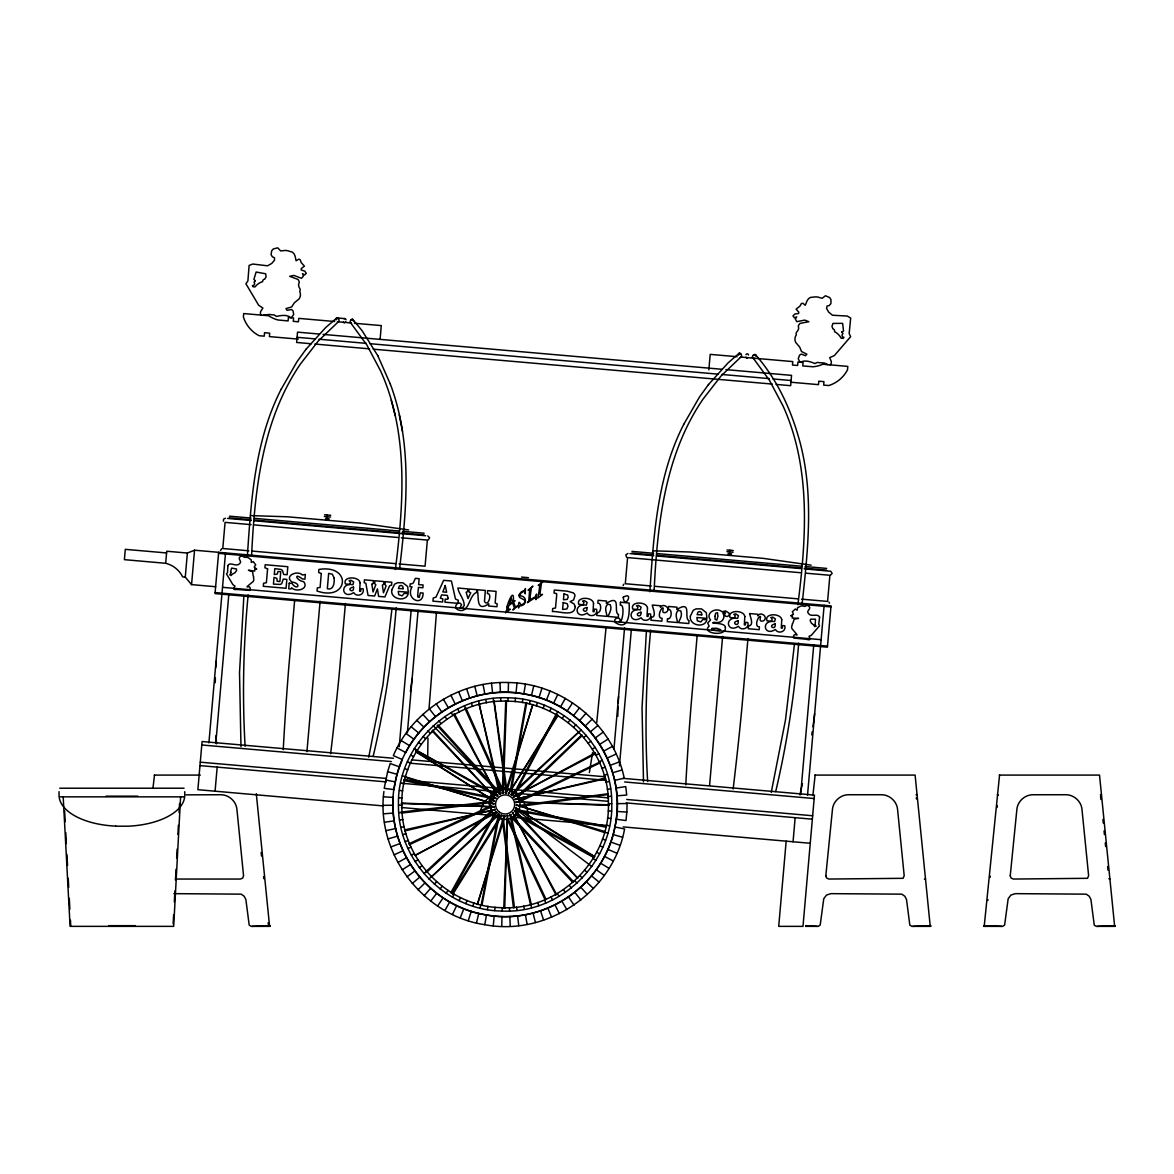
<?xml version="1.0" encoding="UTF-8"?>
<svg xmlns="http://www.w3.org/2000/svg" width="1174" height="1174" viewBox="0 0 1174 1174"><rect width="100%" height="100%" fill="white"/><g stroke="black" fill="none" stroke-linecap="round" stroke-linejoin="round"><path stroke-width="1.5" d="M427.659 758.419L427.996 738.255M401.464 803.544L494.327 806.831L401.523 803.031L401.508 804.014M405.221 776.748L494.078 803.955L405.103 777.261L405.368 776.542M604.815 832.615L605.124 831.618L516.164 804.924L604.815 832.615L605.124 831.618M614.927 826.966C628.809 767.194 584.535 702.566 523.795 693.907C466.357 682.828 405.72 724.358 395.3 781.928C381.433 841.699 425.692 906.313 486.447 914.972C543.87 926.051 604.507 884.521 614.927 826.966L624.583 828.947C613.254 891.565 547.289 936.749 484.803 924.701C423.022 915.661 375.739 853.454 383.913 791.496M398.485 805.203C396.563 746.869 449.789 694.729 508.078 697.84C563.711 698.104 612.637 748.043 611.742 803.676C613.664 862.01 560.438 914.164 502.164 911.039C446.516 910.775 397.59 860.836 398.485 805.203L401.831 805.188C399.967 748.674 451.52 698.178 507.975 701.201C561.876 701.45 609.247 749.819 608.396 803.706C610.26 860.204 558.707 910.716 502.252 907.678C448.351 907.429 400.98 859.074 401.831 805.188M501.738 926.359L502.002 916.498M502.164 911.039L502.252 907.678M507.975 701.201L508.078 697.84M508.225 692.381L508.503 682.534C563.021 683.195 613.342 724.813 624.23 778.23L614.589 780.343M616.233 819.247L626.006 820.553L626.843 812.07L627.077 803.574L617.216 803.632M115.654 826.291L115.698 826.114A62.163 31.082 0 0 1 59.038 795.238L59.038 791.672M502.237 793.11L505.745 700.79L506.522 700.849L503.264 793.154L502.237 793.11L503.264 793.154M503.778 908.016L507.506 815.24L504.747 908.074L503.778 908.06L504.747 908.074M499.39 794.24L500.403 794.02L499.39 794.24L479.153 704.092M503.984 815.827L504.967 816.135L503.984 815.827L477.422 904.332L504.967 816.135M505.26 792.744L506.243 793.066L532.805 704.547L505.26 792.744L506.243 793.066M509.824 814.859L510.837 814.639L531.338 904.728L530.575 904.875L509.824 814.859L510.837 814.639M517.851 810.941L605.784 827.112L605.96 826.1L518.013 809.913M429.097 708.01L436.42 612.916M173.136 923.835L173.62 914.722M174.31 901.955L174.897 891.007M175.469 880.06L176.056 869.112M176.643 858.179L177.127 849.051M177.905 834.465L178.389 825.337M179.079 812.569L179.563 803.456M180.605 796.852L173.693 926.359L70.088 926.359L63.191 796.852M608.763 805.335L515.914 802.047L608.748 804.806L608.734 805.775M154.498 775.089L152.958 788.209M815.138 775.089L812.892 795.444M999.558 775.089L984.208 926.359M404.722 829.959L404.913 830.913L495.311 809.546L404.692 829.901L404.913 830.913M605.549 778.978L605.344 778.039L514.916 799.333L605.446 778.729M215.634 586.721L191.553 584.608L185.272 577.124L182.645 576.889A25.696 25.696 0 0 0 165.681 563.285L166.737 551.237L187.37 553.042L194.561 550.21L831.016 605.887L827.406 647.168L215.033 593.589L218.643 552.308M185.272 577.124L187.37 553.042M191.553 584.608L194.561 550.21M208.899 742.893L225.525 552.91M215.781 743.494L228.725 595.526M215.077 791.203L217.175 767.121M243.854 596.363L239.525 672.526L240.978 746.605M247.332 556.549C251.148 499.816 254.802 440.793 281.202 389.152M248.14 594.91C243.341 645.216 242.182 695.889 245.117 746.341M251.618 555.141C254.802 489.367 262.272 419.793 300.5 363.911L318.477 340.798L338.934 321.221A2.26 1.556 70.1 0 0 338.67 319.123L336.542 318.154L325.653 327.575L305.871 349.441M294.601 600.824L288.76 667.639A694.729 145.576 -85 0 0 283.242 749.614M327.135 516.736L327.282 515.019M306.928 751.683L320.091 601.22M345.42 603.451L339.418 672.086A694.729 145.576 -85 0 1 330.628 753.752M380.097 339.359L381.301 325.594L354.372 323.246M391.896 609.306L382.959 684.78L368.724 757.171M395.374 569.537C403.665 503.646 408.816 433.162 380.596 370.925L366.875 345.009L350.16 322.146A2.26 1.556 -60.1 0 1 350.821 320.135L351.613 319.46A1.981 1.365 -60.1 0 1 352.802 319.387L362.164 330.789L377.823 355.737M396.181 607.868C392.189 657.851 384.661 707.555 373.171 756.364M399.674 568.055C406.938 507.036 412.441 442.774 390.267 383.927M399.233 746.664L411.223 609.658M407.393 732.649L418.105 610.26M476.835 589.686L476.585 592.532C468.734 594.69 469.336 615.22 457.567 609.599C452.738 607.105 458.491 599.694 461.543 604.654L459.914 608.161L462.453 607.706L464.244 605.52C464.185 598.769 458.33 593.149 457.904 588.027L467.81 588.893L467.56 591.74L466.122 592.21L467.986 598.549L470.745 592.826L468.852 591.828L469.101 589.01L485.332 590.434L484.495 601.396L485.405 602.79L487.298 602.908C489.529 601.132 491.583 593.574 487.401 593.472L487.65 590.639L496.103 591.373L495.149 602.996L497.204 603.92L496.954 606.738L488.604 606.019L488.795 603.803C474.854 613.312 479.638 594.895 476.982 589.7M606.033 627.752L596.73 722.67M613.973 748.88L624.568 627.87M619.417 765.918L631.245 630.746M646.375 631.583L642.046 707.731L643.499 781.811M649.853 591.769C653.669 535.021 657.323 476.013 683.723 424.372M650.66 630.13C645.861 680.436 644.702 731.109 647.637 781.561M654.138 590.361C657.323 524.587 664.792 454.998 703.021 399.131L720.997 376.018L741.454 356.441A2.26 1.556 70.1 0 0 741.19 354.343L739.062 353.359L728.173 362.781L708.392 384.661M708.847 369.854L710.197 354.372L737.125 356.72M697.121 636.029L691.281 702.859A694.729 145.576 -85 0 0 685.763 784.834M729.641 551.956L729.802 550.224M709.595 785.274L722.612 636.44M747.941 638.656L741.939 707.291A694.729 145.576 -85 0 1 733.148 788.972M794.416 644.526L785.479 720L771.245 792.391M797.894 604.757C806.186 538.866 811.337 468.367 783.117 406.145L769.396 380.229L752.681 357.366M798.702 643.088C794.71 693.056 787.182 742.775 775.691 791.584M802.18 603.275C808.299 547.319 814.565 489.191 797.733 434.351C789.177 405.412 775.603 377.646 755.616 354.841L755.322 354.607A1.981 1.365 -60.1 0 0 754.134 354.665L753.341 355.34M786.169 841.156L778.714 926.359L802.987 926.359L814.462 795.106L623.101 778.362M793.052 841.773L795.15 817.676M800.639 794.666L813.743 644.878M807.521 795.268L824.133 605.285M493.241 925.816L494.195 916.014M494.724 910.569L495.061 907.238M515.181 701.656L515.503 698.31M516.032 692.88L517 683.063M817.295 926.359L805.702 925.64M987.848 900.487L987.936 899.563M990.152 877.404L990.269 876.156M997.137 807.463L997.328 805.54M998.37 795.224L997.386 794.637M1001.716 926.359L983.621 925.64M592.562 752.651L589.377 772.565M399.498 766.857L390.208 763.555L387.64 771.67L384.221 788.326L393.994 789.632A112.102 112.102 0 0 1 402.388 759.578L393.349 755.63C412.294 710.886 459.929 680.641 508.503 682.534M484.803 924.701L486.447 914.972M487.357 909.586L487.914 906.284M522.327 702.595L522.885 699.293M523.795 693.907L525.438 684.193M510.25 790.836L525.908 702.771L526.686 702.918L511.277 790.982M499.214 815.71L481.912 905.315L481.164 905.198L497.835 817.339M605.799 827.039L605.96 826.1M220.536 550.401L221.725 548.698M623.056 585.621L623.79 584.212M476.453 922.984L478.772 913.401M480.063 908.089L480.841 904.831M529.386 704.048L530.164 700.79M531.455 695.478L533.774 685.895M415.552 752.299L416.095 751.433L494.577 801.123L415.86 751.888M594.132 857.46L594.675 856.58L515.65 807.771L594.132 857.46L594.631 856.624M468.265 920.695L471.244 911.303M472.887 906.093L473.9 902.894M536.327 705.985L537.34 702.786M538.998 697.576L541.977 688.184M501.078 815.138L501.944 815.695L501.078 815.138L452.298 893.619L452.973 894.001L501.944 815.695M557.327 714.893L508.445 793.903L558.134 715.421L557.445 715.039M509.149 793.741L508.283 793.184M508.004 815.769L506.963 815.725M515.107 814.697L593.662 857.402L594.161 856.477L515.577 813.773M460.237 917.848L463.862 908.676M465.873 903.598L467.105 900.473M543.122 708.406L544.354 705.281M546.365 700.203L549.99 691.031M336.072 318.917L336.821 317.993A1.981 1.365 70.1 0 1 337.98 318.257L338.347 318.609M738.593 354.137L739.341 353.198A1.981 1.365 70.1 0 1 740.501 353.477L740.853 353.829M452.445 914.443L456.701 905.55M459.063 900.619L460.502 897.596M549.726 711.283L551.178 708.26M553.526 703.343L557.797 694.45M594.161 856.477L593.662 857.402M513.273 794.842L556.153 714.276L556.828 714.628L515.063 793.697M281.202 389.181L296.963 361.783L306.018 349.25M683.708 424.386L699.484 397.003L708.538 384.47M494.107 814.565L450.787 892.783L451.623 893.253L495.912 813.45M444.887 910.496L449.759 901.926M452.46 897.171L454.118 894.25M556.109 714.628L557.767 711.708M560.468 706.968L565.34 698.383M416.256 750.171L496 794.46M432.854 730.199L432.091 730.903L495.795 798.496L432.692 730.404M498.436 813.729L499.141 814.492L498.436 813.729L431.196 877.11L499.141 814.492M511.086 794.387L511.791 795.15L579.046 731.784L511.086 794.387L511.791 795.15M437.638 906.034L443.097 897.816M446.12 893.267L447.969 890.479M562.258 718.4L564.107 715.612M567.13 711.062L572.589 702.844M430.726 901.089L436.728 893.267M440.074 888.938L442.114 886.282M568.113 722.597L570.168 719.941M573.499 715.612L579.516 707.805M511.336 817.427L572.736 882.408L573.499 881.703L512.069 816.693M336.542 318.154L336.087 318.858A2.26 1.556 70.1 0 0 336.028 319.959M739.062 353.359L738.607 354.078A2.26 1.556 70.1 0 0 738.549 355.179M424.166 895.659L430.711 888.278M434.336 884.198L436.552 881.689M573.675 727.19L575.891 724.681M579.53 720.601L586.075 713.22M573.499 881.703L572.736 882.408M417.988 889.789L425.032 882.892M428.936 879.062L431.342 876.714M578.899 732.165L581.291 729.817M585.195 726.002L592.239 719.09M453.692 714.496L454.529 714.027L497.644 796.295L453.619 714.511L454.529 714.027M555.698 894.852L556.564 894.427L512.583 812.599L555.918 894.705M517.074 796.706L581.732 734.895L582.26 735.467L517.807 797.439M491.407 810.764L425.942 871.666L426.588 872.37L492.141 811.513M496.264 811.689L496.749 812.613L496.264 811.689L414.906 855.494L496.749 812.613M595.101 753.004L513.273 796.97L595.526 753.855L595.057 753.018L595.526 753.855M513.963 797.19L513.493 796.28M412.25 883.508L419.764 877.11M423.917 873.573L426.47 871.401M583.757 737.492L586.31 735.32M397.017 747.955L405.764 752.519A112.102 112.102 0 0 1 590.463 731.769L597.977 725.385M406.967 876.831L414.906 870.976M419.294 867.733L421.994 865.752M588.233 743.142L590.933 741.146M595.335 737.903L603.26 732.048M351.143 319.783L352.391 319.269L353.374 320.37A2.26 1.556 -60.1 0 1 353.374 320.942M753.664 355.003L755.278 354.577L755.895 355.59A2.26 1.556 -60.1 0 1 755.895 356.148M506.904 818.836L545.074 899.695L546.013 899.24L507.828 818.381M428.422 539.879L429.581 537.648L427.732 535.931M402.154 869.817L410.474 864.519M415.097 861.599L417.915 859.794M592.312 749.085L595.145 747.28M599.753 744.36L608.073 739.077M291.313 317.728L293.705 314.559L292.957 310.728L291.431 309.496L287.087 310.347L285.957 308.601L291.71 306.942L294.248 302.892L299.047 298.959A7.484 7.484 0 0 0 299.708 291.401A2.964 2.964 0 0 0 299.209 287.63L298.49 285.077L299.311 281.907L298.093 279.471L289.67 276.301L293.97 275.42L301.483 278.311L303.406 276.125L302.496 273.615L304.565 274.98L306.297 273.322L304.756 271.135L301.204 269.961L301.263 268.582L304.418 266.131L301.131 262.477L300.162 259.645L298.68 259.175L296.097 260.789C295.29 258.485 295.599 251.647 289.626 251.353A12.048 12.048 0 0 0 285.385 250.458L280.615 250.898L277.798 247.831L273.322 248.932L271.678 250.796L271.077 254.626L272.383 256.827L274.437 257.708L274.54 260.129L271.722 263.46L267.511 265.808L252.777 264.033L249.108 265.441L247.905 280.924L245.909 283.77L258.647 305.211L262.888 308.058L261.127 310.772A3.449 3.449 0 0 0 261.054 314.911L261.347 315.102M500.403 794.02L479.153 704.165M530.575 904.875L531.323 904.655M397.839 862.464L406.512 857.783M411.326 855.171L414.275 853.586M595.952 755.308L598.901 753.708M603.715 751.111L612.388 746.415M494.694 809.15L494.914 810.163M515.533 799.729L515.313 798.716M518.791 800.932L599.459 762.264L599.782 762.983L519.275 801.857M408.86 843.798L491.686 805.569M409.286 844.737L492.141 806.494M394.053 854.848L403.034 850.768M408.009 848.509L411.061 847.129M599.166 761.75L602.218 760.37M607.193 758.111L616.174 754.046M830.003 364.85L830.311 364.718A3.449 3.449 0 0 0 830.957 360.623L829.71 357.644L834.376 355.575L850.636 336.674L849.169 333.533L850.68 318.081L847.305 316.055L832.483 315.248L828.756 312.196L826.555 308.41L827.068 306.062L829.24 305.534L830.913 303.596L830.987 299.722L829.695 297.594L825.483 295.745L822.182 298.269L817.544 297.007A12.048 12.048 0 0 0 813.215 297.169C807.286 296.42 806.406 303.2 805.217 305.328L802.943 303.288L801.402 303.494L799.949 306.12L796.089 309.144L798.775 312.108L798.584 313.473L794.886 314.016L792.978 315.894L794.402 317.846L796.676 316.848L795.356 319.152L796.852 321.661L804.762 320.106L808.842 321.72L800.008 323.393L798.379 325.565L798.628 328.837L797.484 331.229A2.964 2.964 0 0 0 796.339 334.839A7.484 7.484 0 0 0 795.679 342.412L799.714 347.108L801.504 351.54L806.89 354.181L805.481 355.707L801.358 354.108L799.641 355.062L798.232 358.701L800.037 362.223M390.81 846.968L400.055 843.534M405.177 841.626L408.317 840.467M601.91 768.427L605.05 767.253M610.172 765.345L619.417 761.911M263.446 315.278L269.095 314.456L274.423 314.999L276.374 316.422C280.968 315.454 287.058 314.265 290.668 317.67M546.013 899.24L545.074 899.695M830.429 575.26L832.131 573.396L830.766 571.268L804.293 568.876M388.124 838.896L397.575 836.108M402.829 834.567L406.043 833.613M604.184 775.266L607.413 774.312M612.652 772.771L622.103 769.983M800.668 362.282C804.821 359.552 810.603 361.797 814.961 363.529L817.133 362.473L824.544 363.06L827.89 364.674M502.252 818.806L513.42 907.517L514.447 907.385L503.279 818.66M386.011 830.649L395.638 828.536M400.965 827.362L404.252 826.643M605.989 782.251L609.262 781.517M493.828 806.289L493.784 807.33M516.399 802.59L516.443 801.563M514.447 907.385L513.493 907.517M493.872 701.142L506.067 791.569M384.47 822.284L394.215 820.831M399.63 820.039L402.946 819.555M607.281 789.339L610.597 788.84M616.012 788.048L625.757 786.609L626.711 795.062L616.878 795.825M519.113 805.481L607.794 793.785L607.883 794.563L519.275 806.509M401.303 812.07L491.921 801.46M401.42 813.098L492.067 802.488M916.028 794.739L917.055 794.637M1100.434 794.739L1101.476 794.637M924.466 879.15L925.494 879.047M1109.914 879.047L1108.828 878.68M344.818 318.609L337.202 317.934M383.516 813.817L393.349 813.068M398.793 812.643L402.139 812.379M608.088 796.5L611.434 796.236M186.123 794.857L220.595 794.739C228.754 794.593 236.253 801.299 236.928 809.444L243.546 875.731L242.754 878.02L240.435 879.047L175.498 879.047M225.437 518.233L223.559 519.113L223.383 521.183M627.958 553.453L625.83 554.818L626.578 557.21M383.164 805.32L393.011 805.247M608.396 803.706L611.742 803.676M250.561 515.591L287.513 516.795L360.418 523.12L408.64 529.944M653.067 550.797L690.033 552.015L762.939 558.325L811.161 565.149M154.278 775.089L200.358 775.089M814.917 775.089L915.104 775.089L930.234 926.359M999.338 775.089L1099.51 775.089L1114.64 926.359M59.727 788.209L184.054 788.209M105.983 796.163L137.813 796.163M59.727 796.852L184.054 796.852M115.683 826.202L128.113 826.202A62.163 31.082 0 0 0 184.744 795.238L184.744 791.672M173.869 893.649L241.184 894.162L244.207 896.276L245.88 899.563L249.196 925.141L251.207 926.359L270.24 926.359M108.654 925.67L135.127 925.67M270.167 925.64L252.072 926.359M930.806 925.64L912.726 926.359M1115.227 925.64L1097.147 926.359M805.628 926.359L818.175 926.359L820.186 925.141L823.766 898.682L826.555 895.028L830.943 893.649L901.823 894.162L904.861 896.276L906.519 899.563L909.835 925.141L911.86 926.359L930.879 926.359M983.563 926.359L1002.581 926.359L1004.606 925.141L1008.173 898.682L1010.961 895.028L1015.349 893.649L1086.244 894.162L1089.267 896.276L1090.939 899.563L1094.256 925.141L1096.267 926.359L1115.3 926.359M476.952 904.141L477.935 904.45M493.74 803.309L493.418 804.293M516.501 805.569L516.809 804.586M480.9 905.125L481.912 905.315M383.399 796.808L393.231 797.425A112.102 112.102 0 0 0 540.524 910.804L543.635 920.152M398.69 797.762L402.036 797.968M608.191 810.911L611.537 811.117M616.996 811.454L626.843 812.07M479.652 704.018L478.654 704.239M334.634 321.515L298.739 318.374L298.431 321.808L293.28 321.353L293.573 317.919L288.408 317.464L288.114 320.913L277.93 319.974A30.7 30.7 0 0 1 268.626 315.733L243.693 313.561L243.385 316.995A32.05 32.05 0 0 0 259.087 335.705L264.238 336.16L264.546 332.712L269.712 333.167L269.404 336.6L298.284 339.125M338.229 321.823L350.791 322.923M740.706 357.043L792.773 361.592L792.465 365.041L797.63 365.481L797.924 362.047L803.089 362.502L802.781 365.936L812.966 366.772A30.7 30.7 0 0 0 822.871 364.233L847.804 366.405L847.511 369.854A32.05 32.05 0 0 1 828.8 385.542L823.649 385.101L823.943 381.653L818.777 381.198L818.483 384.646L791.408 382.269M319.401 334.062L297.536 332.139L296.626 342.47L311.213 343.747M323.055 334.385L722.289 369.311M725.928 369.634L791.555 375.372L790.66 385.688L776.073 384.412M297.081 337.305L315.307 338.904M318.946 339.227L366.347 343.366M370.001 343.688L718.194 374.154M721.834 374.462L769.234 378.615M772.874 378.938L791.115 380.523M314.852 344.055L369.546 348.854M373.185 349.162L772.433 384.089M324.523 514.77L330.745 515.313M727.044 549.99L733.266 550.533M324.376 516.501L330.598 517.044M726.897 551.707L733.104 552.25M325.609 518.336L329.058 518.644M728.129 553.556L731.578 553.849M325.492 519.715L328.925 520.009M728.012 554.935L731.446 555.229M229.429 516.164L251.075 518.057M254.509 518.35L399.072 531M402.506 531.308L424.152 533.201M631.95 551.384L653.595 553.277M657.029 553.57L801.593 566.22M805.026 566.514L826.672 568.407M229.282 517.881L250.913 519.774M254.362 520.082L398.925 532.717M401.831 532.981L424.005 534.918M631.803 553.101L653.434 554.994M656.882 555.287L801.446 567.937M804.351 568.187L826.525 570.138M227.492 518.424L251.265 520.493M254.303 520.757L425.663 535.755M630.012 553.629L653.786 555.713M656.809 555.977L801.387 568.627M251.133 524.646L225.07 522.371L222.781 548.507L248.844 550.797M254.699 524.954L397.737 537.472M401.317 537.78L427.365 540.069L425.076 566.206L399.028 563.931M800.257 572.692L627.591 557.577L625.302 583.727L651.365 586.002M805.613 573.161L829.886 575.275L827.597 601.426L801.549 599.151M252.41 551.105L395.447 563.623M654.931 586.325L797.968 598.843M521.535 577.08L528.417 577.681M218.555 553.35L830.928 606.914M166.591 552.954L125.295 549.344L124.4 559.66L165.681 563.285M222.517 587.323L821.125 639.683M215.121 592.562L827.494 646.14M393.451 758.272L202.089 741.528L197.878 789.691L383.15 805.907M411.546 759.857L605.006 776.777M201.781 744.976L391.338 761.559M409.55 763.144L606.386 780.372M624.612 781.957L814.169 798.54M200.284 762.175L386.187 778.435M404.414 780.035L501.004 788.488M506.464 788.957L608.528 797.894M626.755 799.479L812.657 815.754M199.976 765.609L386.217 781.899M402.565 783.337L495.267 791.452M511.615 792.876L608.235 801.328M626.124 802.899L812.364 819.188M401.42 807.507L495.193 815.71M512.921 817.251L606.709 825.469M623.145 826.907L810.251 843.27M506.449 700.819L505.48 700.805M399.409 790.351L402.741 790.806M607.486 818.087L610.818 818.527M526.612 702.918L525.732 702.756M403.973 779.565L493.403 797.63M403.768 780.578L493.227 798.658M385.644 779.947L395.3 781.928M400.657 783.014L403.944 783.689M606.298 825.19L609.57 825.865M746.635 357.865L747.354 357.909A2.069 1.497 -85 0 1 745.96 357.219M344.114 322.645L344.466 322.733A2.069 1.497 -85 0 1 343.439 321.999M387.64 771.67L397.135 774.312M402.403 775.779L405.632 776.689M604.595 832.205L607.824 833.1M613.092 834.567L622.587 837.223M452.107 893.458L452.915 893.986M494.415 800.404L493.858 801.27M515.812 808.475L516.369 807.609M404.648 768.691L407.804 769.806M602.423 839.072L605.579 840.188M610.729 842.022L620.019 845.339M407.393 761.765L410.46 763.115M599.767 845.779L602.834 847.114M607.853 849.301L616.878 853.249M410.607 755.058L413.571 756.614M596.656 852.28L599.62 853.821M604.463 856.36L613.21 860.924M416.11 750.406L495.516 795.37M401.229 740.559L409.623 745.725M414.275 748.586L417.137 750.333M593.09 858.546L595.952 860.293M600.604 863.169L608.998 868.334M495.824 797.762L495.061 798.467M515.166 810.412L514.403 811.117L577.784 878.372L515.166 810.412L514.403 811.117M405.94 733.471L413.952 739.209M418.399 742.379L421.128 744.331M591.828 866.5L515.9 809.312M596.275 869.685L604.287 875.422M411.135 726.721L418.722 733.002M422.933 736.48L425.516 738.622M584.711 870.257L587.293 872.399M591.505 875.877L599.107 882.158M752.974 358.173L753.253 358.408A1.981 1.365 -60.1 0 0 754.442 358.349M350.454 322.953L350.747 323.202A1.981 1.365 -60.1 0 0 351.51 323.29M416.785 720.352L423.917 727.146M427.879 730.918L430.3 733.222M579.927 875.657L582.348 877.961M586.31 881.733L593.457 888.527M498.686 792.817L433.191 725.708M422.86 714.394L429.508 721.672M574.776 880.705L577.036 883.171M580.719 887.206L587.367 894.485M437.975 724.857L499.464 792.259M437.212 725.547L498.715 792.964M497.864 795.59L496.954 796.075M512.363 813.289L513.273 812.819M429.346 708.876L435.466 716.595M438.871 720.88L440.94 723.507M569.287 885.372L571.371 887.999M574.761 892.284L580.895 900.003M436.2 703.828L441.762 711.958M444.858 716.463L446.751 719.236M563.476 889.657L565.384 892.416M568.465 896.921L574.042 905.066M829.005 602.159L829.46 603.128M443.376 699.264L448.365 707.761M451.139 712.471L452.841 715.362M557.401 893.517L559.088 896.408M561.862 901.118L566.851 909.615M755.616 354.841L755.909 355.649M353.095 319.636L353.389 320.429M450.86 695.213L455.248 704.048M457.684 708.935L459.181 711.943M551.061 896.951L552.543 899.944M554.979 904.846L559.367 913.666M377.72 355.531L390.267 383.957M465.931 708.054L503.441 791.232M464.992 708.494L501.753 790.014M599.753 762.909L599.327 762.043M458.623 691.691L462.38 700.805M464.464 705.853L465.74 708.964M544.487 899.93L545.763 903.026M547.847 908.074L551.619 917.188M466.592 688.727L469.717 698.075M471.434 703.27L472.491 706.44M537.736 902.439L538.793 905.624M391.236 400.231L395.242 415.816M474.766 686.32L477.216 695.874M478.581 701.157L479.418 704.415M530.824 904.479L531.661 907.722M533.011 913.02L535.461 922.559M399.292 414.936L402.462 431.24M483.072 684.486L484.862 694.186M485.845 699.557L486.447 702.859M523.78 906.02L524.382 909.322M525.365 914.693L527.155 924.393M494.122 701.083L507.095 791.393M491.495 683.239L492.596 693.042M493.212 698.471L493.579 701.803M516.648 907.076L517.015 910.408M517.631 915.837L518.732 925.64M607.75 793.624L607.883 794.563M1100.552 795.869L1100.918 799.494M1102.914 819.437L1103.266 823.062M1104.059 830.943L1104.411 834.523M1105.262 842.991L1105.629 846.615M1107.625 866.544L1107.977 870.169M916.322 797.704L916.439 798.966M256.299 793.639L269.58 926.359M261.142 852.441L261.508 856.022M263.563 876.582L263.768 878.68M268.171 922.735L268.538 926.359M64.614 810.75L65.201 821.697M65.788 832.645L66.375 843.578M66.947 854.525L67.534 865.473M68.224 878.24L68.708 887.353M69.295 898.301L69.868 909.248M70.455 920.196L70.748 925.67M499.992 682.593L500.403 692.44M500.623 697.899L500.77 701.245M509.457 907.634L509.604 910.98M509.824 916.439L510.25 926.286M491.246 809.634A14.059 14.059 0 0 1 491.304 794.534M492.787 792.597A14.059 14.059 0 0 1 513.522 792.655M491.275 803.647A11.945 11.945 0 0 1 491.29 800.521M492.097 797.513A11.945 11.945 0 0 1 493.667 794.813M495.883 792.626A11.945 11.945 0 0 1 501.606 790.263M590.463 731.769A112.102 112.102 0 0 1 540.524 910.804M479.975 814.374A24.17 24.17 0 0 1 484.26 802.62M485.2 801.358A24.17 24.17 0 0 1 491.07 796.089M517.925 796.676A24.17 24.17 0 0 1 528.139 818.586M752.387 357.336A2.26 1.556 -60.1 0 1 753.062 355.326M745.974 354.695A2.069 1.497 -85 0 1 748.557 355.003M740.999 357.16A1.996 1.365 70.1 0 1 740.295 357.366M617.803 716.301A694.729 679.306 -85 0 1 618.111 706.396M618.243 703.094A694.729 679.306 -85 0 1 618.551 696.505M814.653 713.66A694.729 679.306 -85 0 1 812.922 726.75M812.217 731.651A694.729 679.306 -85 0 1 811.718 734.909M802.488 783.557A694.729 679.306 -85 0 1 799.846 794.813M216.53 743.773A694.729 679.306 -85 0 1 216.06 735.54M215.238 682.725A694.729 679.306 -85 0 1 215.37 677.78M215.722 667.874A694.729 679.306 -85 0 1 216.045 661.285M412.133 678.44A694.729 679.306 -85 0 1 410.401 691.53M344.041 318.829A2.069 1.497 -85 0 1 346.037 319.798M345.846 321.793A2.069 1.497 -85 0 1 345.552 322.234M338.479 321.94A1.996 1.365 70.1 0 1 337.378 322.043M725.385 627.562C726.354 637.35 700.731 633.226 709.155 626.182L707.673 623.042L710.534 619.989C704.782 612.931 716.419 606.709 722.039 611.786L725.547 610.935L729.083 613.122C730.419 616.042 726.06 617.906 724.652 615.264L724.857 613.664C726.867 612.402 723.624 612.109 722.935 613.136C725.4 616.599 723.023 621.868 718.796 622.352A10.933 10.933 0 0 1 714.159 622.264C707.188 624.04 725.767 621.809 725.385 627.562M417.68 595.629L417.827 597.008L419.279 597.405L420.365 592.811L423.124 593.061C423.168 607.516 404.869 598.843 412.059 586.853L409.931 586.662L410.181 583.86L411.223 583.86A3.405 3.405 0 0 0 413.395 582.744L415.361 578.356L419.162 578.694L418.648 584.593L423.11 584.99L422.875 587.792L418.399 587.411L417.68 595.629M518.747 595.423L519.744 597.507L524.778 600.252A2.348 2.348 0 0 1 524.881 602.086L523.853 603.524A6.017 6.017 0 0 1 520.581 604.771C517.675 596.187 518.497 613.797 518.908 605.843C526.656 606.782 528.183 596.275 519.935 595.732L520.669 593.384L522.782 591.843L524.426 591.417L525.262 593.839L525.424 588.512L524.763 590.346A11.608 11.608 0 0 0 520.801 592.371L518.747 595.423M529.973 597.698L530.208 599.723L535.579 596.641L536.577 594.029L535.946 599.65L535.168 597.551L527.434 602.658L528.726 601.044L529.723 589.539L528.065 590.199L532.908 586.09L531.411 587.69L529.973 597.698M819.599 617.04L818.748 624.26L819.481 625.845L811.351 635.281L809.018 636.323L809.649 637.805A1.732 1.732 0 0 1 809.326 639.859C804.19 638.715 797.953 638.685 793.639 637.937C792.699 629.44 802.913 641.474 791.995 628.706A3.742 3.742 0 0 1 792.333 624.92A1.482 1.482 0 0 1 792.905 623.115L794.167 619.197L798.584 618.36L792.171 618.038L792.509 615.924L790.63 615.792L793.463 614.237L792.347 611.757L795.326 608.998L797.117 610.187L797.572 607.706L800.771 606.077A6.031 6.031 0 0 1 802.943 606.004C805.379 607.604 806.817 603.906 808.886 606.18C812.085 609.218 805.437 610.553 808.534 613.591C811.043 617.436 817.808 613.077 819.599 617.04M391.778 589.906C390.003 599.166 406.043 602.702 408.258 593.662L404.311 593.325L402.095 595.82L398.749 594.69L398.235 591.373L408.317 592.254L407.642 586.501L402.887 582.774L397.502 582.715L394.625 584.153L391.778 589.906M448.028 598.241L447.705 599.21L445.225 599.136L444.961 602.189L458.051 603.333L458.315 600.281L455.468 599.034L451.447 581.027L443.64 580.338L436.009 597.111L433.221 598.08L432.942 601.147L442.583 601.983L442.862 598.931L440.338 598.109L441.6 594.91L447.397 595.409L448.028 598.241M575.187 606.576C574.776 617.685 558.208 610.685 552.411 611.595L552.69 608.528L555.493 608.029L556.696 595.159L556.52 593.574L554.04 593.075L554.304 590.023L567.291 591.168L573.367 592.929A3.992 3.992 0 0 1 574.981 595.717L573.587 599.943L570.094 601.646L574.115 603.964L575.187 606.576M690.4 616.027C688.624 625.302 704.679 628.824 706.895 619.799L702.933 619.446L700.717 621.941L697.371 620.811L696.857 617.495L706.953 618.375L706.278 612.623L701.524 608.895L696.138 608.851L693.262 610.275L690.4 616.027M538.807 593.061L537.721 598.168L542.52 594.382L540.319 594.924L540.04 593.384L541.449 583.082L542.946 581.468L538.235 585.474L539.849 584.843L538.807 593.061M267.599 568.832L266.366 582.744L263.563 583.243L263.299 586.296L286.06 588.291L286.838 579.384L283.286 579.076L281.701 583.639L280.337 584.432L273.439 584.109L274.026 577.388L276.844 578.312L277.181 581.291L279.882 581.541L280.747 571.694L278.047 571.459L277.225 574.101L274.276 574.556L274.789 568.642L281.026 569.449L282.435 570.447L283.697 574.453L287.116 574.746L287.821 566.704L265.192 564.738L264.913 567.776L267.599 568.832M321.309 573.543L320.091 587.44L317.288 587.939L317.024 591.006C348.825 602.057 352.171 564.063 318.902 569.434L318.638 572.472L321.309 573.543M371.865 584.241L373.038 592.004L375.841 584.681L374.638 583.61L374.888 580.763L383.883 581.556L383.634 584.403L382.357 585.151L383.487 592.767L386.114 585.899L384.984 584.52L385.233 581.673L391.822 582.245L391.588 585.092L389.577 585.811L384.94 596.95L378.63 596.392L377.426 588.864L374.609 596.04L368.064 595.467L365.818 583.229L364.189 582.7L364.439 579.853L373.479 580.646L373.229 583.478L371.865 584.241M334.12 578.048C334.634 582.392 333.651 590.639 327.326 588.717L328.661 573.411L332.33 574.189L334.12 578.048M227.859 565.795L227.536 572.53L226.538 573.954L232.907 584.681L235.02 586.105L234.14 587.455A1.732 1.732 0 0 0 234.11 589.524C239.364 589.304 245.498 590.346 249.886 590.375C252.293 582.157 240.142 592.239 253.1 581.556A3.742 3.742 0 0 0 253.437 577.769A1.482 1.482 0 0 0 253.188 575.891L252.63 571.811L248.418 570.226L254.787 571.019L254.831 568.876L256.695 569.082L254.186 567.057L255.712 564.811L253.246 561.583L251.28 562.434L251.265 559.91L248.389 557.753A6.031 6.031 0 0 0 246.276 557.298C243.546 558.193 242.71 554.642 240.377 556.432C236.708 558.883 243.018 561.348 239.437 563.813C236.37 567.35 229.444 561.113 227.859 565.795M360.11 582.862L359.611 591.212L360.638 591.285L361.02 588.702L363.133 588.878C364.865 594.954 356.397 597.507 353.726 592.591C342.192 600.193 338.993 582.465 352.934 584.711L353.682 581.981L351.041 580.25L349.089 580.616L350.542 582.099L349.676 584.373L345.317 583.889C342.441 576.038 359.303 576.141 360.11 582.862M593.53 603.289L593.046 611.625L594.073 611.713L594.455 609.115L596.568 609.306C598.285 615.381 589.832 617.935 587.147 613.019C575.627 620.606 572.428 602.893 586.369 605.138L587.117 602.394L584.476 600.662L582.524 601.029L583.977 602.511L583.111 604.786L578.753 604.317C575.876 596.465 592.738 596.553 593.53 603.289M647.505 608.015L647.006 616.35L648.048 616.438L648.43 613.841L650.543 614.031C652.26 620.107 643.807 622.646 641.121 617.744C629.587 625.331 626.388 607.618 640.329 609.864L641.092 607.119L638.436 605.388L636.499 605.755L637.952 607.237L637.086 609.511L632.727 609.042C629.851 601.176 646.713 601.279 647.505 608.015M744.815 616.526L744.331 624.861L745.358 624.95L745.739 622.352L747.853 622.543C749.57 628.618 741.117 631.172 738.431 626.256C726.897 633.843 723.712 616.13 737.654 618.375L738.402 615.631L735.76 613.899L733.809 614.266L735.262 615.748L734.396 618.023L730.037 617.553C727.161 609.702 744.023 609.79 744.815 616.526M781.752 619.755L781.268 628.09L782.295 628.178L782.676 625.581L784.79 625.771C786.507 631.847 778.054 634.4 775.368 629.484C763.834 637.071 760.649 619.358 774.591 621.604L775.339 618.859L772.697 617.142L770.746 617.509L772.199 618.991L771.333 621.251L766.974 620.782C764.098 612.931 780.959 613.019 781.752 619.755M825.821 875.731L826.613 878.02L828.932 879.047L903.085 878.313L904.2 875.731L897.567 809.444C896.892 801.299 889.408 794.593 881.248 794.739L848.773 794.739C840.628 794.593 833.129 801.299 832.454 809.444L825.821 875.731M1010.242 875.731L1011.034 878.02L1013.353 879.047L1087.506 878.313L1088.621 875.731L1081.988 809.444C1081.313 801.299 1073.814 794.593 1065.669 794.739L1033.193 794.739C1025.034 794.593 1017.535 801.299 1016.875 809.444L1010.242 875.731M714.995 616.365L715.098 619.3L716.83 620.107L717.916 616.365L717.49 612.681L715.626 613.224L714.995 616.365M517.587 606.136L512.891 610.01L514.373 607.75L512.524 602.732L508.709 605.637L507.99 609.541L510.264 609.159L505.612 612.828L507.858 606.371C503.646 614.119 514.579 582.509 513.39 601.337L515.078 600.648L513.61 602.057L515.181 606.635L517.587 606.136M815.196 625.023L816.15 626.168L814.712 626.578A7.47 7.47 0 0 0 811.542 623.394L810.148 620.679L810.647 619.212L815.475 619.168L815.196 625.023M353.521 587.088C354.533 594.44 344.863 588.673 353.521 587.088M586.956 607.516C587.91 615.205 578.342 608.836 586.956 607.516M640.931 612.241C641.943 619.578 632.272 613.826 640.931 612.241M738.241 620.753C739.194 628.442 729.626 622.073 738.241 620.753M775.178 623.981C776.19 631.318 766.519 625.566 775.178 623.981M255.33 280.718L254.01 282.156A1.996 1.996 0 0 1 252.381 285.59L253.041 286.764L255.052 286.896A14.939 14.939 0 0 1 262.404 281.731L262.668 281.511A2.099 2.099 0 0 1 264.722 279.192L266.087 276.859L265.632 273.777L256.137 272.03L253.892 279.397L255.33 280.718M231.249 572.428L229.766 574.864L231.102 575.524A7.47 7.47 0 0 1 234.771 572.941L236.62 570.505L236.4 568.964L231.645 568.084L230.53 571.767L231.249 572.428M289.215 583.184L288.731 588.746L290.991 588.937L291.666 587.822C296.215 592.635 309.261 589.04 303.772 581.717C296.068 580.543 293.471 571.943 302.408 578.973L304.917 579.178L305.343 574.394L302.437 575.04C297.565 569.83 283.917 575.788 291.827 581.937C302.393 583.566 297.022 591.314 292.047 583.434L289.215 583.184M403.166 588.717L398.47 588.541L399.292 586.105L401.082 585.371L402.755 586.34L403.166 588.717M563.212 602.585L562.61 609.438L566.881 608.983L567.967 606.371L567.291 603.774L563.212 602.585M563.96 594L563.461 599.767L567.203 599.371L568.187 597.199L567.644 594.983L563.96 594M596.994 612.652L596.744 615.469L607.061 616.379C606.767 613.122 603.671 607.648 607.824 604.14L610.333 604.801C612.3 609.805 609.013 613.151 608.132 616.467L618.287 617.363L618.537 614.53C612.945 612.124 622.117 593.428 606.312 603.392L606.518 601.029L598.08 600.296L597.83 603.128C602.218 602.761 601.264 613.767 596.994 612.652M620.474 602.247L620.224 605.094C625.36 603.597 622.367 624.876 619.168 621.736A1.966 1.966 0 0 0 620.063 619.358C618.184 615.734 612.667 619.505 615.396 622.602C629.22 631.509 629.734 612.344 629.088 603.01L620.474 602.247M651.188 617.392L650.939 620.21L661.857 621.163L662.107 618.346C657.132 618.537 659.905 610.142 662.092 608.073C665.335 606.459 659.685 614.002 665.893 612.461C671.689 609.321 663.897 602.203 660.36 607.252L660.492 605.755L652.26 605.036C652.495 607.207 657.381 617.275 651.188 617.392M667.492 618.815L667.243 621.648L677.559 622.543C677.266 619.285 674.169 613.811 678.323 610.304L680.832 610.979C682.798 615.968 679.526 619.329 678.631 622.631L688.786 623.526L689.035 620.694C683.444 618.287 692.616 599.591 676.811 609.555L677.016 607.193L668.578 606.459L668.329 609.306C672.731 608.924 671.763 619.945 667.492 618.815M701.788 614.838L697.107 614.662L697.928 612.226L699.704 611.493L701.377 612.461L701.788 614.838M748.498 625.903L748.249 628.721L759.182 629.69L759.417 626.857C754.442 627.048 757.215 618.654 759.402 616.585C762.645 614.971 756.995 622.528 763.203 620.973C769.014 617.832 761.207 610.715 757.67 615.763L757.802 614.266L749.584 613.547C749.804 615.719 754.691 625.786 748.498 625.903M841.89 332.037L842.947 333.68A1.996 1.996 0 0 0 843.959 337.334L843.093 338.391L841.098 338.156A14.939 14.939 0 0 0 834.758 331.802L834.538 331.552A2.099 2.099 0 0 0 832.909 328.896L831.97 326.372L832.953 323.422L842.609 323.349L843.534 330.98L841.89 332.037M623.262 597.214C624.363 610.451 634.738 590.61 623.262 597.214M509.927 601.631L509.384 604.228L512.319 602.086L511.336 598.094L509.927 601.631M445.254 585.533L442.847 591.901L446.648 592.239L445.254 585.533M712.075 628.428L712.016 629.499L714.188 630.277L719.633 630.541L720.719 629.69L716.478 628.207L712.075 628.428M499.258 812.026A9.583 9.583 0 0 0 514.608 805.731A9.583 9.583 0 0 0 501.474 795.576A9.583 9.583 0 0 0 499.258 812.026M495.971 816.282A14.968 14.968 0 0 0 519.95 806.45A14.968 14.968 0 0 0 499.434 790.601A14.968 14.968 0 0 0 495.971 816.282"/></g></svg>
